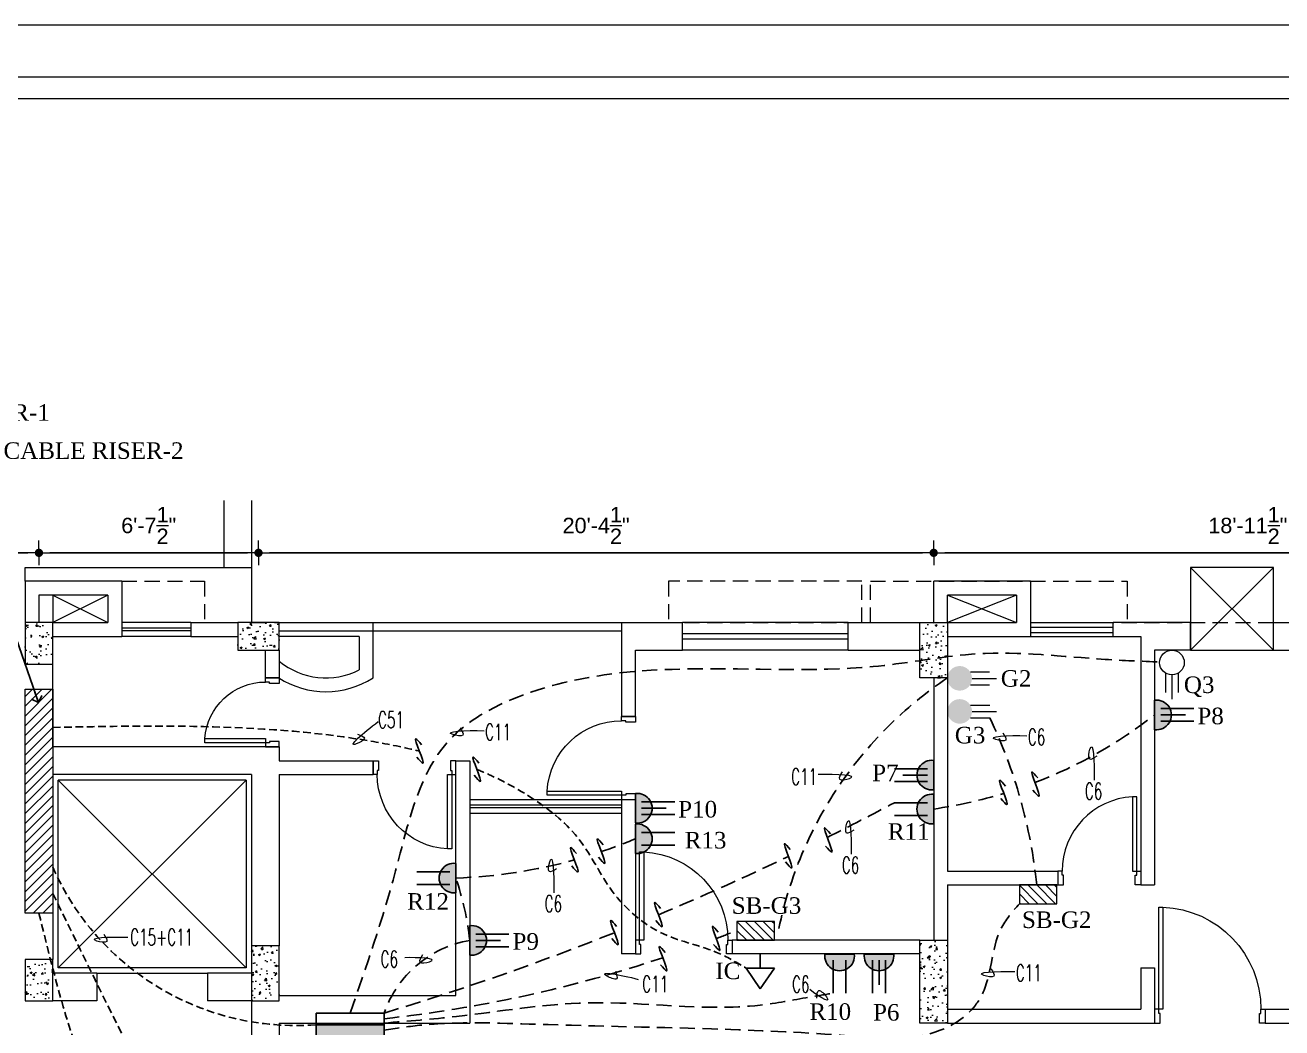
# Model space of a CAD drawing. Header units: inches. Extents: x 2586 to 4075, y -2573 to -882.
# Drawn here: x 3215.5 to 3670.5, y -1245.2 to -882 of the extents above; entities that cross this region are included whole.
import ezdxf

# ---------------------------------------------------------------- set-up
doc = ezdxf.new("R2010")
doc.units = ezdxf.units.IN
doc.header["$LTSCALE"] = 22
doc.header["$MEASUREMENT"] = 0
doc.header["$PDMODE"] = 3
doc.linetypes.add('HIDDEN', pattern=[0.375, 0.25, -0.125])
doc.linetypes.add('HIDDEN2', pattern=[0.1875, 0.125, -0.0625])
doc.layers.get('0').update_dxf_attribs({"color": 123})
doc.layers.get('DEFPOINTS').update_dxf_attribs({"lineweight": 0})
for name, color, linetype, lineweight in [('1ST_SLAB', 1, 'HIDDEN', 30), ('Cable', 150, 'HIDDEN', 25), ('CABLE-01', 3, 'HIDDEN2', 25), ('Col_Hatch', 3, 'Continuous', 0), ('COLUMN', 3, 'Continuous', 40), ('DIM', 7, 'Continuous', 0), ('DOOR', 28, 'Continuous', 13), ('E. Fixture', 5, 'Continuous', 25), ('EL TEXT-01', 180, 'Continuous', 15), ('el. text', 6, 'Continuous', 13), ('ETEXT', 152, 'Continuous', 15), ('HIDDEN', 7, 'HIDDEN', 0), ('LW', 8, 'Continuous', 18), ('MS', 5, 'Continuous', 20), ('MT', 4, 'Continuous', 20), ('RAIL', 22, 'Continuous', 13), ('STAIR', 8, 'Continuous', 13), ('TITLE', 172, 'Continuous', 15), ('WALL', 7, 'Continuous', 30), ('WALL-1', 8, 'Continuous', 13), ('WIN', 4, 'Continuous', 13)]:
    doc.layers.add(name, color=color, linetype=linetype, lineweight=lineweight)
doc.layers.add('AC', color=6, linetype='Continuous')
doc.styles.add('ROMAND', font='romand.shx', dxfattribs={"width": 0.8})
doc.styles.add('RS', font='arial.ttf')
doc.styles.get("Standard").update_dxf_attribs({"font": 'times.ttf', "width": 0.8})
doc.dimstyles.new('1_8', dxfattribs={"dimtxt": 5.6, "dimasz": 4, "dimexe": 0.18, "dimexo": 0.0625, "dimgap": 0.125, "dimtad": 0, "dimdec": 1, "dimrnd": 0.125, "dimzin": 3, "dimdsep": 46, "dimlunit": 4, "dimtxsty": 'RS', "dimblk": 'D', "dimcen": 4, "dimse1": 1, "dimse2": 1, "dimclrt": 7, "dimadec": 0, "dimazin": 0, "dimtfac": 1, "dimtdec": 1, "dimtix": 1, "dimtmove": 0, "dimatfit": 3, "dimldrblk": 'OPEN90', "dimfxl": 1, "dimtvp": 0.75, "dimtolj": 1, "dimtzin": 0, "dimarcsym": 0})
pattern_1 = [(50, (-25803.8845, -10749.1054), (7.1726018, -0.6275213), [0.75, -8.25]), (355, (-25803.8845, -10749.1054), (-1.3875133, 7.5219213), [0.6, -6.6]), (100.4514, (-25803.287, -10749.158), (5.7850938, 6.8943954), [0.6374019, -7.0114211]), (46.1842, (-25803.8845, -10747.105), (10.6724105, -1.6551901), [1.125, -12.375]), (96.6356, (-25802.995, -10747.243), (9.346627, 9.7411787), [0.956103, -10.51713]), (351.1842, (-25803.885, -10747.105), (9.3466195, 9.741186), [0.9, -9.9]), (21, (-25802.8845, -10747.6054), (5.9690705, -4.0261889), [0.75, -8.25]), (326, (-25802.8845, -10747.6054), (2.4331533, 7.2515005), [0.6, -6.6]), (71.4514, (-25802.387, -10747.941), (8.4022263, 3.225305), [0.6374019, -7.0114211]), (37.5, (-25803.8845, -10749.1054), (0.12159855, 3.32893854), [0, -6.52, 0, -6.7, 0, -6.625]), (7.5, (-25803.8845, -10749.1054), (2.63069537, 3.9441171), [0, -3.82, 0, -6.37, 0, -2.525]), (327.5, (-25806.1145, -10749.1054), (5.33822436, -0.22554872), [0, -2.5, 0, -7.8, 0, -10.35]), (317.5, (-25807.1145, -10749.1054), (5.8318617, 1.0010498), [0, -3.25, 0, -5.18, 0, -7.35])]

# ---------------------------------------------------------------- blocks, each defined once
blk = doc.blocks.new('D-30')
for points in [[(5, 30), (0, 30), (0, 28), (3.5, 28), (3.5, 28.5), (5, 28.5)], [(5, 0), (0, 0), (0, 2), (3.5, 2), (3.5, 1.5), (5, 1.5)], [(31.97, 1.5), (31.97, 3), (5, 3), (5, 1.5)]]:
    blk.add_lwpolyline(points, close=True)
blk.add_arc((4.99, 1.48), 27.02, 3.2261, 89.9826)
blk = doc.blocks.new('D-40')
for points in [[(-5, 0), (0, 0), (0, -2), (-3.5, -2), (-3.5, -1.5), (-5, -1.5)], [(-41.97, -1.5), (-41.97, -3), (-5, -3), (-5, -1.5)], [(-5, -40), (0, -40), (0, -38), (-3.5, -38), (-3.5, -38.5), (-5, -38.5)]]:
    blk.add_lwpolyline(points, close=True)
blk.add_arc((-5, -1.5), 37, 182.3234, 270)
blk = doc.blocks.new('D-35')
for points in [[(-1.5, 36.96), (-3, 36.96), (-3, 5), (-1.5, 5)], [(-35, 5), (-35, 0), (-33, 0), (-33, 3.5), (-33.5, 3.5), (-33.5, 5)], [(0, 5), (0, 0), (-2, 0), (-2, 3.5), (-1.5, 3.5), (-1.5, 5)]]:
    blk.add_lwpolyline(points, close=True)
blk.add_arc((-1.5, 5), 32, 92.6867, 180)
blk = doc.blocks.new('D-25')
for points in [[(5, 25), (0, 25), (0, 23), (3.5, 23), (3.5, 23.5), (5, 23.5)], [(5, 0), (0, 0), (0, 2), (3.5, 2), (3.5, 1.5), (5, 1.5)], [(26.95, 1.5), (26.95, 3), (5, 3), (5, 1.5)]]:
    blk.add_lwpolyline(points, close=True)
blk.add_arc((5, 1.5), 22, 3.9096, 90)
blk = doc.blocks.new('D')
at = {"layer": 'DIM'}
for q in [(-1.125, 0), (0, 1.125), (1.125, 0), (0, -1.125)]:
    blk.add_line((0, 0), q, dxfattribs=at)
at = {"layer": 'DIM', "color": 6, "const_width": 0.375}
blk.add_lwpolyline([(-0.1875, 0, 1), (0.1875, 0, 1)], format="xyb", close=True, dxfattribs=at)
blk = doc.blocks.new('*D40')
at = {"layer": 'DEFPOINTS', "color": 0}
for p in [(3220.47, -1073.12), (3110.47, -1098.4), (3220.47, -1098.4)]:
    blk.add_point(p, dxfattribs=at)
at = {"layer": 'DIM', "color": 0, "lineweight": -2}
blk.add_line((3114.47, -1073.12), (3216.47, -1073.12), dxfattribs=at)
at = {"layer": 'DIM', "color": 0, "lineweight": -2, "xscale": 4, "yscale": 4, "zscale": 4, "rotation": 180}
blk.add_blockref('D', (3110.47, -1073.12), dxfattribs=at)
at = {"layer": 'DIM', "color": 0, "lineweight": -2, "xscale": 4, "yscale": 4, "zscale": 4}
blk.add_blockref('D', (3220.47, -1073.12), dxfattribs=at)
at = {"layer": 'DIM', "color": 7, "lineweight": 13, "insert": (3165.47, -1068.83), "char_height": 5.6, "attachment_point": 5, "style": 'RS'}
blk.add_mtext('\\A1;9\'-2"', dxfattribs=at)
blk = doc.blocks.new('_Open90')
at = {"layer": 'DIM', "color": 0, "lineweight": -2}
for p, q in [((0, 0), (-1, 0)), ((-0.5, 0.5), (0, 0)), ((0, 0), (-0.5, -0.5))]:
    blk.add_line(p, q, dxfattribs=at)
blk = doc.blocks.new('*D41')
at = {"layer": 'DEFPOINTS', "color": 0}
for p in [(3299.97, -1073.12), (3220.47, -1098.4), (3299.97, -1098.4)]:
    blk.add_point(p, dxfattribs=at)
at = {"layer": 'DIM', "color": 0, "lineweight": -2}
blk.add_line((3224.47, -1073.12), (3295.97, -1073.12), dxfattribs=at)
at = {"layer": 'DIM', "color": 0, "lineweight": -2, "xscale": 4, "yscale": 4, "zscale": 4, "rotation": 180}
blk.add_blockref('D', (3220.47, -1073.12), dxfattribs=at)
at = {"layer": 'DIM', "color": 0, "lineweight": -2, "xscale": 4, "yscale": 4, "zscale": 4}
blk.add_blockref('D', (3299.97, -1073.12), dxfattribs=at)
at = {"layer": 'DIM', "color": 7, "lineweight": 13, "insert": (3260.22, -1063.21), "char_height": 5.6, "attachment_point": 5, "style": 'RS'}
blk.add_mtext('\\A1;6\'-7{\\H1.000000x;\\S1/2;}"', dxfattribs=at)
blk = doc.blocks.new('*D42')
at = {"layer": 'DEFPOINTS', "color": 0}
for p in [(3544.47, -1073.12), (3299.97, -1098.4), (3544.47, -1098.4)]:
    blk.add_point(p, dxfattribs=at)
at = {"layer": 'DIM', "color": 0, "lineweight": -2}
blk.add_line((3303.97, -1073.12), (3540.47, -1073.12), dxfattribs=at)
at = {"layer": 'DIM', "color": 0, "lineweight": -2, "xscale": 4, "yscale": 4, "zscale": 4, "rotation": 180}
blk.add_blockref('D', (3299.97, -1073.12), dxfattribs=at)
at = {"layer": 'DIM', "color": 0, "lineweight": -2, "xscale": 4, "yscale": 4, "zscale": 4}
blk.add_blockref('D', (3544.47, -1073.12), dxfattribs=at)
at = {"layer": 'DIM', "color": 7, "lineweight": 13, "insert": (3422.22, -1063.21), "char_height": 5.6, "attachment_point": 5, "style": 'RS'}
blk.add_mtext('\\A1;20\'-4{\\H1.000000x;\\S1/2;}"', dxfattribs=at)
blk = doc.blocks.new('*D43')
at = {"layer": 'DEFPOINTS', "color": 0}
for p in [(3771.97, -1073.12), (3544.47, -1098.4), (3771.97, -1098.4)]:
    blk.add_point(p, dxfattribs=at)
at = {"layer": 'DIM', "color": 0, "lineweight": -2}
blk.add_line((3548.47, -1073.12), (3767.97, -1073.12), dxfattribs=at)
at = {"layer": 'DIM', "color": 0, "lineweight": -2, "xscale": 4, "yscale": 4, "zscale": 4, "rotation": 180}
blk.add_blockref('D', (3544.47, -1073.12), dxfattribs=at)
at = {"layer": 'DIM', "color": 0, "lineweight": -2, "xscale": 4, "yscale": 4, "zscale": 4}
blk.add_blockref('D', (3771.97, -1073.12), dxfattribs=at)
at = {"layer": 'DIM', "color": 7, "lineweight": 13, "insert": (3658.22, -1063.21), "char_height": 5.6, "attachment_point": 5, "style": 'RS'}
blk.add_mtext('\\A1;18\'-11{\\H1.000000x;\\S1/2;}"', dxfattribs=at)
blk = doc.blocks.new('10')
at = {"layer": 'E. Fixture'}
blk.add_hatch(color=256, dxfattribs=at).paths.add_polyline_path([(27132.13, -3831.38), (27132.13, -3823.38, 1.138442)])
for p, q in [((27130.46, -3825.65), (27121.48, -3825.65)), ((27132.13, -3831.38), (27132.13, -3823.38)), ((27130.46, -3829.1), (27121.48, -3829.1))]:
    blk.add_line(p, q, dxfattribs=at)
blk.add_arc((27131.61, -3827.38), 4.03, 82.5917, 277.4083, dxfattribs=at)
blk = doc.blocks.new('05')
at = {"layer": 'E. Fixture'}
blk.add_hatch(color=256, dxfattribs=at).paths.add_polyline_path([(27124.32, -3822.56), (27124.32, -3814.56, 1.138442)])
for p, q in [((27124.32, -3822.56), (27124.32, -3814.56)), ((27122.65, -3816.83), (27113.67, -3816.83)), ((27122.65, -3818.56), (27115.97, -3818.56)), ((27122.65, -3820.28), (27113.67, -3820.28))]:
    blk.add_line(p, q, dxfattribs=at)
blk.add_arc((27123.8, -3818.56), 4.03, 82.5917, 277.4083, dxfattribs=at)
blk = doc.blocks.new('25')
at = {"layer": 'E. Fixture'}
for p, q in [((27123.97, -3857.76), (27129.6, -3853.92)), ((27129.6, -3853.92), (27129.6, -3861.59)), ((27123.97, -3857.76), (27129.6, -3861.59)), ((27133.46, -3857.76), (27129.6, -3857.76))]:
    blk.add_line(p, q, dxfattribs=at)
blk = doc.blocks.new('2')
at = {"layer": 'E. Fixture'}
blk.add_hatch(color=256, dxfattribs=at).paths.add_polyline_path([(27131.11, -3604.57), (27131.11, -3606.15), (27140.34, -3606.15), (27140.34, -3604.57)])
blk.add_line((27140.34, -3604.57), (27131.11, -3604.57), dxfattribs=at)
blk.add_lwpolyline([(27131.11, -3602.99), (27140.34, -3602.99), (27140.34, -3606.15), (27131.11, -3606.15), (27131.11, -3602.99)], dxfattribs=at)

msp = doc.modelspace()

# ---------------------------------------------------------------- hatches: boundary and pattern name
at = {"layer": 'Col_Hatch', "lineweight": 13}
h = msp.add_hatch(dxfattribs=at)
h.set_pattern_fill('AR-CONC', color=0, style=0)
h.set_pattern_definition(pattern_1)
h.paths.add_polyline_path([(3225.47, -1098.4), (3215.47, -1098.4), (3215.47, -1113.4), (3225.47, -1113.4)])
h = msp.add_hatch(dxfattribs=at)
h.set_pattern_fill('AR-CONC', color=0, style=0)
h.set_pattern_definition(pattern_1)
h.paths.add_polyline_path([(3307.47, -1098.4), (3292.47, -1098.4), (3292.47, -1108.4), (3307.47, -1108.4)])
h = msp.add_hatch(dxfattribs=at)
h.set_pattern_fill('AR-CONC', color=0, style=0)
h.set_pattern_definition(pattern_1)
h.paths.add_polyline_path([(3549.47, -1098.4), (3539.47, -1098.4), (3539.47, -1118.4), (3549.47, -1118.4)])
h = msp.add_hatch(dxfattribs=at)
h.set_pattern_fill('AR-CONC', color=0, style=0)
h.set_pattern_definition([(50, (21874.261, 6230.548), (7.1726018, -0.6275213), [0.75, -8.25]), (355, (21874.261, 6230.548), (-1.3875133, 7.5219213), [0.6, -6.6]), (100.4514, (21874.859, 6230.4956), (5.7850938, 6.8943954), [0.637402, -7.011421]), (46.1842, (21874.261, 6232.548), (10.6724105, -1.65519), [1.125, -12.375]), (96.6356, (21875.15, 6232.41), (9.346627, 9.7411787), [0.956103, -10.51713]), (351.1842, (21874.261, 6232.548), (9.3466195, 9.741186), [0.9, -9.9]), (21, (21875.261, 6232.048), (5.9690705, -4.0261889), [0.75, -8.25]), (326, (21875.261, 6232.048), (2.4331533, 7.2515005), [0.6, -6.6]), (71.4514, (21875.7585, 6231.7124), (8.4022263, 3.225305), [0.637402, -7.011421]), (37.5, (21874.261, 6230.548), (0.12159855, 3.32893854), [0, -6.52, 0, -6.7, 0, -6.625]), (7.5, (21874.261, 6230.548), (2.6306954, 3.9441171), [0, -3.82, 0, -6.37, 0, -2.525]), (327.5, (21872.031, 6230.548), (5.33822436, -0.2255487), [0, -2.5, 0, -7.8, 0, -10.35]), (317.5, (21871.031, 6230.548), (5.8318617, 1.0010498), [0, -3.25, 0, -5.18, 0, -7.35])])
h.paths.add_polyline_path([(3549.47, -1213.4), (3539.47, -1213.4), (3539.47, -1243.4), (3549.47, -1243.4)])
h = msp.add_hatch(dxfattribs=at)
h.set_pattern_fill('AR-CONC', color=0, style=0)
h.set_pattern_definition(pattern_1)
h.paths.add_polyline_path([(3307.47, -1215.4), (3297.47, -1215.4), (3297.47, -1235.4), (3307.47, -1235.4)])
h = msp.add_hatch(dxfattribs=at)
h.set_pattern_fill('AR-CONC', color=0, style=0)
h.set_pattern_definition(pattern_1)
h.paths.add_polyline_path([(3225.47, -1220.4), (3215.47, -1220.4), (3215.47, -1235.4), (3225.47, -1235.4)])
at = {"layer": 'DIM', "lineweight": 13}
h = msp.add_hatch(dxfattribs=at)
h.set_pattern_fill('ANSI31', color=0, scale=20, style=0)
h.set_pattern_definition([(45, (21874.261, 6230.548), (-1.76776695, 1.76776695), [])])
h.paths.add_polyline_path([(3215.47, -1203.56), (3225.47, -1203.56), (3225.47, -1122.49), (3215.47, -1122.49)])
at = {"layer": 'E. Fixture', "lineweight": 13}
for points in [[(3549.43, -1118.57, -1), (3558.34, -1118.57, -1)], [(3549.44, -1130.54, -1), (3558.35, -1130.54, -1)]]:
    msp.add_hatch(color=0, dxfattribs=at).paths.add_polyline_path(points)
at = {"layer": 'MS', "lineweight": 13}
h = msp.add_hatch(dxfattribs=at)
h.set_pattern_fill('ANSI31', color=0, scale=18, angle=90, style=0)
h.set_pattern_definition([(135, (1196.9996, -20649.7353), (-1.59099026, -1.59099026), [])])
h.paths.add_polyline_path([(3589.08, -1200.2), (3589.08, -1193.4), (3575.48, -1193.4), (3575.48, -1200.2)])
h = msp.add_hatch(dxfattribs=at)
h.set_pattern_fill('ANSI31', color=0, scale=18, angle=90, style=0)
h.set_pattern_definition([(135, (1094.7578, -20662.931), (-1.59099026, -1.59099026), [])])
h.paths.add_polyline_path([(3486.84, -1213.4), (3486.84, -1206.6), (3473.24, -1206.6), (3473.24, -1213.4)])

# ---------------------------------------------------------------- linework, layer by layer
at = {"layer": '1ST_SLAB', "color": 0, "lineweight": 13}
msp.add_lwpolyline([(3215.47, -1078.4), (3297.47, -1078.4), (3297.47, -1098.4), (3521.57, -1098.4), (3521.57, -1083.4), (3579.47, -1083.4), (3579.47, -1098.4), (3804.47, -1098.4), (3804.47, -1113.4), (3844.47, -1113.4), (3844.47, -1243.4), (3794.47, -1243.4), (3794.47, -1291.44), (3843.49, -1291.44), (3843.49, -1562.97)], dxfattribs=at)
at = {"layer": 'AC', "color": 0, "lineweight": 13}
for p, q in [((3637.47, -1108.4), (3667.47, -1078.4)), ((3637.47, -1078.4), (3667.47, -1108.4)), ((3667.47, -1078.4), (3637.47, -1078.4)), ((3637.47, -1078.4), (3637.47, -1108.4)), ((3667.47, -1108.4), (3667.47, -1078.4)), ((3637.47, -1108.4), (3667.47, -1108.4))]:
    msp.add_line(p, q, dxfattribs=at)
at = {"layer": 'Cable', "color": 0}
for centre, radius, start, end in [((3629.66, -1238.23), 144.19, 123.7905, 168.3588), ((3399.87, -1211.91), 182.85, 5.8104, 25.624), ((3520.07, -997.63), 170.03, 291.0484, 307.8804), ((3520.07, -997.63), 170.03, 278.2506, 287.0161), ((3055.72, -274.67), 1007.66, 296.53742, 298.09481), ((3365.07, -1006), 185.01, 288.6099, 292.7012), ((3055.72, -274.67), 1007.66, 292.71368, 295.64639), ((3365.07, -1006), 185.01, 271.982, 285.4458), ((3269.37, -1225.36), 107.76, 6.3308, 18.648), ((3294.11, -765.34), 479.24, 290.9845, 291.9491), ((3055.72, -274.67), 1007.66, 286.70937, 291.73463), ((3383.43, -1253.12), 40.26, 99.9473, 160.6482), ((3294.11, -765.34), 479.24, 276.1494, 288.5225)]:
    msp.add_arc(centre, radius, start, end, dxfattribs=at)
for points in [[(3333.14, -1239.78), (3349.63, -1188.28), (3368.77, -1141.29), (3400.9, -1122.83), (3461.09, -1115.11), (3526.56, -1113.89), (3560.21, -1109.67), (3606.51, -1111.71), (3626.29, -1112.64)], [(3345.44, -1245.96), (3358.28, -1244.23), (3400.68, -1243.85), (3468.2, -1245.64), (3513.57, -1248.05), (3540.74, -1247.83), (3555.98, -1240.68), (3561.73, -1233.61), (3568.8, -1209.33), (3575.48, -1200.2)], [(3345.44, -1243.4), (3371.68, -1241.03), (3419.09, -1236.08), (3481.59, -1236.91), (3499.29, -1234.06), (3508.08, -1232.61)]]:
    msp.add_spline(points, degree=3, dxfattribs=at)
at = {"layer": 'Cable', "color": 0, "linetype": 'ByBlock'}
for points in [[(3570.47, -1157.64), (3568.44, -1155.48), (3570.94, -1164.3), (3568.76, -1162.08)], [(3582.12, -1154.61), (3580.08, -1152.45), (3582.58, -1161.27), (3580.4, -1159.05)], [(3507.06, -1174.86), (3505.02, -1172.69), (3507.52, -1181.52), (3505.34, -1179.3)], [(3424.81, -1178.91), (3422.78, -1176.75), (3425.28, -1185.57), (3423.1, -1183.35)], [(3492.54, -1180.6), (3490.51, -1178.43), (3493.01, -1187.25), (3490.83, -1185.03)], [(3415.09, -1182.03), (3413.06, -1179.86), (3415.56, -1188.68), (3413.38, -1186.46)], [(3445.55, -1201.88), (3443.52, -1199.71), (3446.02, -1208.54), (3443.84, -1206.32)], [(3429.62, -1208.39), (3427.58, -1206.23), (3430.08, -1215.05), (3427.9, -1212.83)], [(3466.48, -1210.49), (3464.44, -1208.33), (3466.95, -1217.15), (3464.76, -1214.93)], [(3447.25, -1217.85), (3445.22, -1215.69), (3447.72, -1224.51), (3445.54, -1222.29)]]:
    msp.add_spline(points, degree=3, dxfattribs=at)
at = {"layer": 'CABLE-01', "color": 0}
msp.add_arc((3313.43, -1148.19), 96.1, 203.7544, 274.4234, dxfattribs=at)
for points, knots in [([(3225.47, -1136.35), (3264.34, -1135.58), (3308.87, -1134.7), (3352.74, -1143.57), (3358.24, -1144.93)], [0, 0, 0, 0, 116.21347, 133.137362, 133.137362, 133.137362, 133.137362]), ([(3379.05, -1151.56), (3380.91, -1152.31), (3388.05, -1155.39), (3401.37, -1162.78), (3417.65, -1176.13), (3427.09, -1197.21), (3445.02, -1212.69), (3464.06, -1216.01), (3473.37, -1221.62), (3476.55, -1223.55)], [154.952366, 154.952366, 154.952366, 154.952366, 160.999735, 178.329846, 200.624267, 222.476817, 246.650003, 267.980377, 279.096323, 279.096323, 279.096323, 279.096323]), ([(3225.47, -1196.46), (3238.72, -1223.55), (3261.12, -1269.33), (3290.14, -1324.69), (3313.97, -1345.5), (3322.49, -1351.54)], [0, 0, 0, 0, 90.817743, 153.491909, 184.598466, 184.598466, 184.598466, 184.598466]), ([(3220.47, -1203.56), (3224.92, -1221.75), (3237.51, -1273.23), (3275.63, -1335.36), (3303.07, -1387.77), (3321, -1403.15), (3323.89, -1405.38)], [0, 0, 0, 0, 55.891107, 158.117976, 218.182822, 229.16244, 229.16244, 229.16244, 229.16244])]:
    msp.add_open_spline(points, degree=3, knots=knots, dxfattribs=at)
at = {"layer": 'CABLE-01', "color": 0, "linetype": 'ByBlock'}
for points in [[(3358.99, -1142.63), (3356.95, -1140.46), (3359.45, -1149.29), (3357.27, -1147.07)], [(3379.79, -1149.26), (3377.76, -1147.09), (3380.26, -1155.91), (3378.08, -1153.69)]]:
    msp.add_spline(points, degree=3, dxfattribs=at)
at = {"layer": 'COLUMN', "color": 0, "lineweight": 13}
for points in [[(3215.47, -1113.4), (3225.47, -1113.4), (3225.47, -1098.4), (3215.47, -1098.4)], [(3292.47, -1108.4), (3307.47, -1108.4), (3307.47, -1098.4), (3292.47, -1098.4)], [(3549.47, -1118.4), (3539.47, -1118.4), (3539.47, -1098.4), (3549.47, -1098.4)], [(3549.47, -1243.4), (3539.47, -1243.4), (3539.47, -1213.4), (3549.47, -1213.4)], [(3297.47, -1235.4), (3307.47, -1235.4), (3307.47, -1215.4), (3297.47, -1215.4)], [(3215.47, -1235.4), (3225.47, -1235.4), (3225.47, -1220.4), (3215.47, -1220.4)]]:
    msp.add_lwpolyline(points, close=True, dxfattribs=at)
at = {"layer": 'DEFPOINTS', "color": 0, "lineweight": 13, "ltscale": 0.5}
msp.add_lwpolyline([(2586, -1941.84), (4075.24, -1941.84), (4075.24, -882.01), (2586, -882.01)], close=True, dxfattribs=at)
at = {"layer": 'DIM', "color": 0, "lineweight": 13}
msp.add_lwpolyline([(3215.47, -1122.49), (3225.47, -1122.49), (3225.47, -1203.56), (3215.47, -1203.56)], close=True, dxfattribs=at)
at = {"layer": 'E. Fixture', "color": 0, "lineweight": 13}
for p, q in [((3557.75, -1116.27), (3564.73, -1116.27)), ((3558.34, -1118.57), (3567.15, -1118.57)), ((3557.75, -1120.87), (3564.73, -1120.87)), ((3557.76, -1128.24), (3564.74, -1128.24)), ((3557.76, -1132.84), (3564.74, -1132.84)), ((3558.35, -1130.54), (3567.16, -1130.54))]:
    msp.add_line(p, q, dxfattribs=at)
at = {"layer": 'EL TEXT-01', "color": 0, "ltscale": 0.3}
msp.add_open_spline([(3243.99, -1211.24), (3244.67, -1212.34), (3246.2, -1214.83), (3235.25, -1212.56), (3246.05, -1212.12), (3252.66, -1212.31)], degree=3, knots=[0, 0, 0, 0, 2.84987, 6.438032, 19.008, 19.008, 19.008, 19.008], dxfattribs=at)
at = {"layer": 'el. text', "color": 0, "ltscale": 0.3}
for points in [[(3335.87, -1138.81), (3337.08, -1139.25), (3339.83, -1140.24), (3329.85, -1145.29), (3338.02, -1138.21), (3343.31, -1134.24)], [(3373, -1136.46), (3373.67, -1137.56), (3375.2, -1140.05), (3364.25, -1137.78), (3375.05, -1137.34), (3381.66, -1137.53)], [(3569.55, -1138.28), (3570.23, -1139.39), (3571.76, -1141.87), (3560.81, -1139.6), (3571.61, -1139.16), (3578.21, -1139.35)], [(3603.55, -1146.79), (3602.46, -1147.48), (3599.98, -1149.03), (3602.16, -1138.06), (3602.69, -1148.86), (3602.56, -1155.47)], [(3511.35, -1152.38), (3510.67, -1153.48), (3509.14, -1155.97), (3520.09, -1153.7), (3509.29, -1153.25), (3502.68, -1153.44)], [(3515.55, -1173.55), (3514.46, -1174.24), (3511.98, -1175.79), (3514.15, -1164.82), (3514.69, -1175.61), (3514.56, -1182.22)], [(3407.94, -1187.52), (3406.84, -1188.2), (3404.37, -1189.76), (3406.54, -1178.79), (3407.08, -1189.58), (3406.94, -1196.19)], [(3359.35, -1218.72), (3358.67, -1219.83), (3357.14, -1222.31), (3368.1, -1220.04), (3357.3, -1219.6), (3352.96, -1219.75)], [(3565.21, -1223.72), (3565.89, -1224.82), (3567.42, -1227.31), (3556.47, -1225.04), (3567.27, -1224.6), (3573.87, -1224.79)], [(3429.25, -1224.57), (3429.66, -1225.8), (3430.59, -1228.57), (3420.44, -1223.87), (3431.05, -1225.89), (3437.45, -1227.58)], [(3502.1, -1234.38), (3502.21, -1233.1), (3502.47, -1230.19), (3509.89, -1238.56), (3500.97, -1232.45), (3499.67, -1231.29)]]:
    msp.add_open_spline(points, degree=3, knots=[0, 0, 0, 0, 2.84987, 6.438032, 19.008, 19.008, 19.008, 19.008], dxfattribs=at)
at = {"layer": 'HIDDEN', "color": 0, "lineweight": 13}
for points in [[(3250.47, -1083.4), (3280.47, -1083.4), (3280.47, -1098.4)], [(3518.49, -1098.4), (3518.49, -1083.4), (3448.49, -1083.4), (3448.49, -1098.4)], [(3579.47, -1083.4), (3614.5, -1083.4), (3614.5, -1098.4)]]:
    msp.add_lwpolyline(points, dxfattribs=at)
at = {"layer": 'LW', "color": 0, "lineweight": 13}
for p, q in [((3225.47, -1088.4), (3245.47, -1098.4)), ((3245.47, -1088.4), (3225.47, -1098.4)), ((3225.47, -1088.4), (3225.47, -1098.4)), ((3574.47, -1088.4), (3549.47, -1098.4)), ((3549.47, -1088.4), (3574.47, -1098.4)), ((3275.47, -1098.4), (3250.47, -1098.4)), ((3341.47, -1118.39), (3341.47, -1098.4)), ((3513.49, -1098.4), (3453.49, -1098.4)), ((3549.47, -1098.4), (3574.47, -1098.4)), ((3579.47, -1098.4), (3609.5, -1098.4)), ((3275.47, -1103.4), (3250.47, -1103.4)), ((3336.47, -1103.4), (3307.47, -1103.4)), ((3336.47, -1103.4), (3336.47, -1115.5)), ((3579.47, -1103.4), (3609.5, -1103.4)), ((3513.49, -1108.4), (3453.49, -1108.4)), ((3227.47, -1223.4), (3227.47, -1155.4)), ((3227.47, -1223.4), (3295.47, -1155.4)), ((3227.47, -1155.4), (3295.47, -1223.4)), ((3295.47, -1155.4), (3227.47, -1155.4)), ((3295.47, -1155.4), (3295.47, -1223.4)), ((3295.47, -1223.4), (3227.47, -1223.4))]:
    msp.add_line(p, q, dxfattribs=at)
for radius, start, end in [(26.56, 230.3933, 297.0296), (31.56, 237.2928, 302.7441)]:
    msp.add_arc((3324.4, -1091.85), radius, start, end, dxfattribs=at)
at = {"layer": 'MS', "color": 0, "lineweight": 13}
for p, q in [((3628.44, -1116.71), (3628.44, -1123.69)), ((3630.74, -1117.31), (3630.74, -1126.12)), ((3633.04, -1116.71), (3633.04, -1123.69))]:
    msp.add_line(p, q, dxfattribs=at)
for points in [[(3589.08, -1193.4), (3575.48, -1193.4), (3575.48, -1200.2), (3589.08, -1200.2)], [(3486.84, -1206.6), (3473.24, -1206.6), (3473.24, -1213.4), (3486.84, -1213.4)]]:
    msp.add_lwpolyline(points, close=True, dxfattribs=at)
msp.add_circle((3630.74, -1112.85), 4.46, dxfattribs=at)
at = {"layer": 'RAIL', "color": 0, "lineweight": 13}
for points in [[(3307.47, -1098.4), (3431.47, -1098.4)], [(3307.47, -1101.4), (3431.47, -1101.4)]]:
    msp.add_lwpolyline(points, dxfattribs=at)
at = {"layer": 'STAIR', "color": 0, "lineweight": 13}
msp.add_line((3241.47, -1225.4), (3281.47, -1225.4), dxfattribs=at)
at = {"layer": 'TITLE', "color": 0, "linetype": 'ByBlock', "lineweight": 13}
msp.add_lwpolyline([(2608.36, -900.77), (4047.34, -900.77), (4047.34, -1917.71), (2608.36, -1917.71)], close=True, dxfattribs=at)
msp.add_lwpolyline([(4039.43, -908.68), (2616.27, -908.68), (2616.27, -1909.79), (4040.9, -1909.79), (4040.9, -1783.62), (3885.17, -1783.62), (3885.17, -1909.31)], dxfattribs=at)
at = {"layer": 'WALL', "color": 0, "lineweight": 13}
for p, q in [((3250.47, -1083.4), (3215.47, -1083.4)), ((3215.47, -1083.4), (3215.47, -1098.4)), ((3250.47, -1083.4), (3250.47, -1103.4)), ((3579.47, -1083.4), (3544.47, -1083.4)), ((3544.47, -1098.4), (3544.47, -1083.4)), ((3579.47, -1083.4), (3579.47, -1103.4)), ((3220.47, -1088.4), (3220.47, -1098.4)), ((3245.47, -1088.4), (3220.47, -1088.4)), ((3245.47, -1088.4), (3245.47, -1098.4)), ((3549.47, -1098.4), (3549.47, -1088.4)), ((3574.47, -1088.4), (3549.47, -1088.4)), ((3574.47, -1088.4), (3574.47, -1098.4)), ((3225.47, -1098.4), (3245.47, -1098.4)), ((3242.47, -1098.4), (3245.47, -1098.4)), ((3250.47, -1098.4), (3250.47, -1098.4)), ((3275.47, -1098.4), (3275.47, -1103.4)), ((3275.47, -1098.4), (3292.47, -1098.4)), ((3431.47, -1098.4), (3431.47, -1132.4)), ((3431.47, -1098.4), (3453.49, -1098.4)), ((3453.49, -1108.4), (3453.49, -1098.4)), ((3513.49, -1108.4), (3513.49, -1098.4)), ((3513.49, -1098.4), (3539.47, -1098.4)), ((3549.47, -1098.4), (3574.47, -1098.4)), ((3609.5, -1103.4), (3609.5, -1098.4)), ((3637.47, -1098.4), (3609.5, -1098.4)), ((3637.47, -1108.4), (3637.47, -1098.4)), ((3667.47, -1108.4), (3667.47, -1098.4)), ((3667.47, -1098.4), (3677.47, -1098.4)), ((3225.47, -1103.4), (3250.47, -1103.4)), ((3275.47, -1103.4), (3292.47, -1103.4)), ((3549.47, -1103.4), (3579.47, -1103.4)), ((3609.5, -1103.4), (3619.47, -1103.4)), ((3619.47, -1103.4), (3619.47, -1193.4)), ((3436.47, -1108.4), (3453.49, -1108.4)), ((3436.47, -1132.4), (3436.47, -1108.4)), ((3513.49, -1108.4), (3539.47, -1108.4)), ((3624.47, -1108.4), (3624.47, -1193.4)), ((3637.47, -1108.4), (3624.47, -1108.4)), ((3667.47, -1108.4), (3677.47, -1108.4)), ((3225.47, -1143.4), (3225.47, -1113.4)), ((3544.47, -1118.4), (3544.47, -1213.4)), ((3549.47, -1118.4), (3549.47, -1188.4)), ((3436.47, -1132.4), (3431.47, -1132.4)), ((3307.47, -1143.4), (3225.47, -1143.4)), ((3307.47, -1143.4), (3307.47, -1148.4)), ((3307.47, -1148.4), (3341.47, -1148.4)), ((3341.47, -1148.4), (3341.47, -1153.4)), ((3371.47, -1233.4), (3371.47, -1148.4)), ((3371.47, -1148.4), (3376.47, -1148.4)), ((3376.47, -1148.4), (3376.47, -1243.4)), ((3297.47, -1153.4), (3225.47, -1153.4)), ((3225.47, -1153.4), (3225.47, -1220.4)), ((3297.47, -1153.4), (3297.47, -1215.4)), ((3307.47, -1153.4), (3341.47, -1153.4)), ((3307.47, -1153.4), (3307.47, -1215.4)), ((3431.47, -1162.4), (3431.47, -1218.4)), ((3431.47, -1162.4), (3436.47, -1162.4)), ((3436.47, -1162.4), (3436.47, -1213.4)), ((3549.47, -1188.4), (3589.47, -1188.4)), ((3589.47, -1188.4), (3589.47, -1193.4)), ((3549.47, -1193.4), (3589.47, -1193.4)), ((3549.47, -1193.4), (3549.47, -1213.4)), ((3619.47, -1193.4), (3624.47, -1193.4)), ((3436.47, -1213.4), (3436.47, -1218.4)), ((3436.47, -1213.4), (3436.47, -1213.4)), ((3539.47, -1213.4), (3471.47, -1213.4)), ((3471.47, -1213.4), (3471.47, -1218.4)), ((3436.47, -1218.4), (3431.47, -1218.4)), ((3539.47, -1218.4), (3471.47, -1218.4)), ((3619.47, -1223.4), (3624.47, -1223.4)), ((3619.47, -1223.4), (3619.47, -1238.4)), ((3624.47, -1223.4), (3624.47, -1243.4)), ((3241.47, -1225.4), (3225.47, -1225.4)), ((3241.47, -1225.4), (3241.47, -1235.4)), ((3281.47, -1225.4), (3281.47, -1235.4)), ((3297.47, -1225.4), (3281.47, -1225.4)), ((3241.47, -1235.4), (3225.47, -1235.4)), ((3297.47, -1235.4), (3281.47, -1235.4)), ((3297.47, -1235.4), (3297.47, -1263.4)), ((3307.47, -1233.4), (3371.47, -1233.4)), ((3549.47, -1238.4), (3619.47, -1238.4)), ((3664.47, -1238.4), (3664.47, -1243.4)), ((3664.47, -1238.4), (3754.47, -1238.4)), ((3307.47, -1243.4), (3307.47, -1263.4)), ((3307.47, -1243.4), (3376.47, -1243.4)), ((3549.47, -1243.4), (3624.47, -1243.4)), ((3664.47, -1243.4), (3754.47, -1243.4))]:
    msp.add_line(p, q, dxfattribs=at)
msp.add_lwpolyline([(3307.47, -1108.4), (3307.47, -1118.4), (3302.47, -1118.4), (3302.47, -1108.4)], dxfattribs=at)
at = {"layer": 'WALL-1', "color": 0, "lineweight": 13}
msp.add_line((3297.47, -1054.2), (3297.47, -1078.4), dxfattribs=at)
for points in [[(3287.47, -1054.2), (3287.47, -1078.4)], [(3215.47, -1083.4), (3215.47, -1078.4), (3297.47, -1078.4), (3297.47, -1098.4)]]:
    msp.add_lwpolyline(points, dxfattribs=at)
at = {"layer": 'WIN', "color": 0, "lineweight": 13}
for p, q in [((3275.47, -1100.4), (3250.47, -1100.4)), ((3579.47, -1100.02), (3609.5, -1100.02)), ((3275.47, -1101.4), (3250.47, -1101.4)), ((3513.49, -1102.4), (3453.49, -1102.4)), ((3513.49, -1104.4), (3453.49, -1104.4)), ((3579.47, -1102.02), (3609.5, -1102.02)), ((3376.47, -1162.4), (3431.47, -1162.4)), ((3376.47, -1164.4), (3431.47, -1164.4)), ((3376.47, -1165.4), (3431.47, -1165.4)), ((3376.47, -1167.4), (3431.47, -1167.4))]:
    msp.add_line(p, q, dxfattribs=at)

# ---------------------------------------------------------------- block references
at = {"layer": 'DOOR', "color": 0, "lineweight": 13, "xscale": -1}
for name, p in [('D-25', (3307.47, -1143.4)), ('D-30', (3436.47, -1162.4)), ('D-35', (3436.47, -1218.4))]:
    msp.add_blockref(name, p, dxfattribs=at)
at = {"layer": 'DOOR', "color": 0, "lineweight": 13, "xscale": -1, "rotation": 89.99999999999999}
for name, p in [('D-30', (3371.47, -1148.4)), ('D-40', (3624.47, -1243.4))]:
    msp.add_blockref(name, p, dxfattribs=at)
at = {"layer": 'DOOR', "color": 0, "lineweight": 13, "rotation": 89.99999999999999}
msp.add_blockref('D-30', (3619.47, -1193.4), dxfattribs=at)
at = {"layer": 'E. Fixture', "color": 0, "lineweight": 13, "xscale": 2.666891211381881, "yscale": 2.666891211374605, "zscale": 2.666891211379055}
msp.add_blockref('2', (-69034.89, 8369), dxfattribs=at)
at = {"layer": 'MS', "color": 0, "lineweight": 13, "yscale": 1.333445605687302, "zscale": 1.333445605689528}
for name, p, xscale in [('05', (39793.28, 3960.01), -1.33344560569094), ('05', (-32624.34, 3938.23), 1.33344560569094), ('05', (39605.28, 3926.23), -1.33344560569094), ('10', (-32634.75, 3937.7), 1.33344560569094), ('10', (39615.69, 3926.92), -1.33344560569094), ('10', (-32807.75, 3912.7), 1.33344560569094), ('05', (39545.28, 3878.37), -1.33344560569094)]:
    msp.add_blockref(name, p, dxfattribs=dict(at, xscale=xscale))
for name, p, xscale, rotation in [('25', (8625.77, -37399.39), -1.33344560569094, 270), ('10', (-1593.22, -37397.62), 1.33344560569094, 90), ('05', (-1567.18, -37387.21), 1.33344560569094, 90)]:
    msp.add_blockref(name, p, dxfattribs=dict(at, xscale=xscale, rotation=rotation))

# ---------------------------------------------------------------- texts
at = {"layer": 'EL TEXT-01', "color": 0, "ltscale": 0.3, "style": 'ROMAND', "width": 0.6}
msp.add_text('C15+C11', height=6, dxfattribs=at).set_placement((3253.48, -1215.28))
at = {"layer": 'el. text', "color": 0, "ltscale": 0.3, "style": 'ROMAND', "width": 0.6}
for s, p in [('C51', (3343.25, -1136.57)), ('C11', (3382, -1140.99)), ('C6', (3578.55, -1142.82)), ('C11', (3492.83, -1157.18)), ('C6', (3599.19, -1162.45)), ('C6', (3511.19, -1189.21)), ('C6', (3403.58, -1203.18)), ('C6', (3344.18, -1223.26)), ('C11', (3574.21, -1228.25)), ('C11', (3438.94, -1232.27)), ('C6', (3493.17, -1232.36))]:
    msp.add_text(s, height=6, dxfattribs=at).set_placement(p)
at = {"layer": 'ETEXT', "color": 0, "lineweight": 13}
for s, p in [('CABLE RISER-1', (3159.2, -1025.28)), ('CABLE RISER-2', (3207.64, -1039.1))]:
    msp.add_text(s, height=6, dxfattribs=at).set_placement(p)
at = {"layer": 'MT', "color": 0, "lineweight": 13}
for s, p in [('G2', (3568.76, -1121.6)), ('Q3', (3635.06, -1123.88)), ('P8', (3639.95, -1135.2)), ('G3', (3552.1, -1142.14)), ('P7', (3522.18, -1155.81)), ('P10', (3451.95, -1168.98)), ('R11', (3527.87, -1177.05)), ('R13', (3454.31, -1180.18)), ('R12', (3353.83, -1202.36)), ('SB-G3', (3471.34, -1203.85)), ('SB-G2', (3576.43, -1208.99)), ('P9', (3391.95, -1216.84)), ('IC', (3465.4, -1227.5)), ('R10', (3499.47, -1242.27)), ('P6', (3522.5, -1242.52))]:
    msp.add_text(s, height=6, dxfattribs=at).set_placement(p)

# ---------------------------------------------------------------- dimensions: what is measured, and where the dimension line sits
at = {"layer": 'DIM', "color": 0, "lineweight": 13}
for base, p1, p2, picture, middle in [((3299.97, -1073.12), (3220.47, -1098.4), (3299.97, -1098.4), '*D41', (3260.22, -1063.21)), ((3544.47, -1073.12), (3299.97, -1098.4), (3544.47, -1098.4), '*D42', (3422.22, -1063.21)), ((3771.97, -1073.12), (3544.47, -1098.4), (3771.97, -1098.4), '*D43', (3658.22, -1063.21)), ((3220.47, -1073.12), (3110.47, -1098.4), (3220.47, -1098.4), '*D40', (3165.47, -1068.83))]:
    dim = msp.add_linear_dim(base=base, p1=p1, p2=p2, dimstyle='1_8', override={"dimtmove": 1}, dxfattribs=at)
    dim.commit()
    dim.dimension.update_dxf_attribs({"geometry": picture, "text_midpoint": middle})

# ---------------------------------------------------------------- leaders
at = {"layer": 'ETEXT', "color": 0, "lineweight": 13}
msp.add_leader([(3220.33, -1127.35), (3188.93, -1037.26), (3200.72, -1037.25)], dimstyle='1_8', override={"dimgap": 0.125, "dimtad": 0}, dxfattribs=at)

doc.saveas('drawing.dxf')
